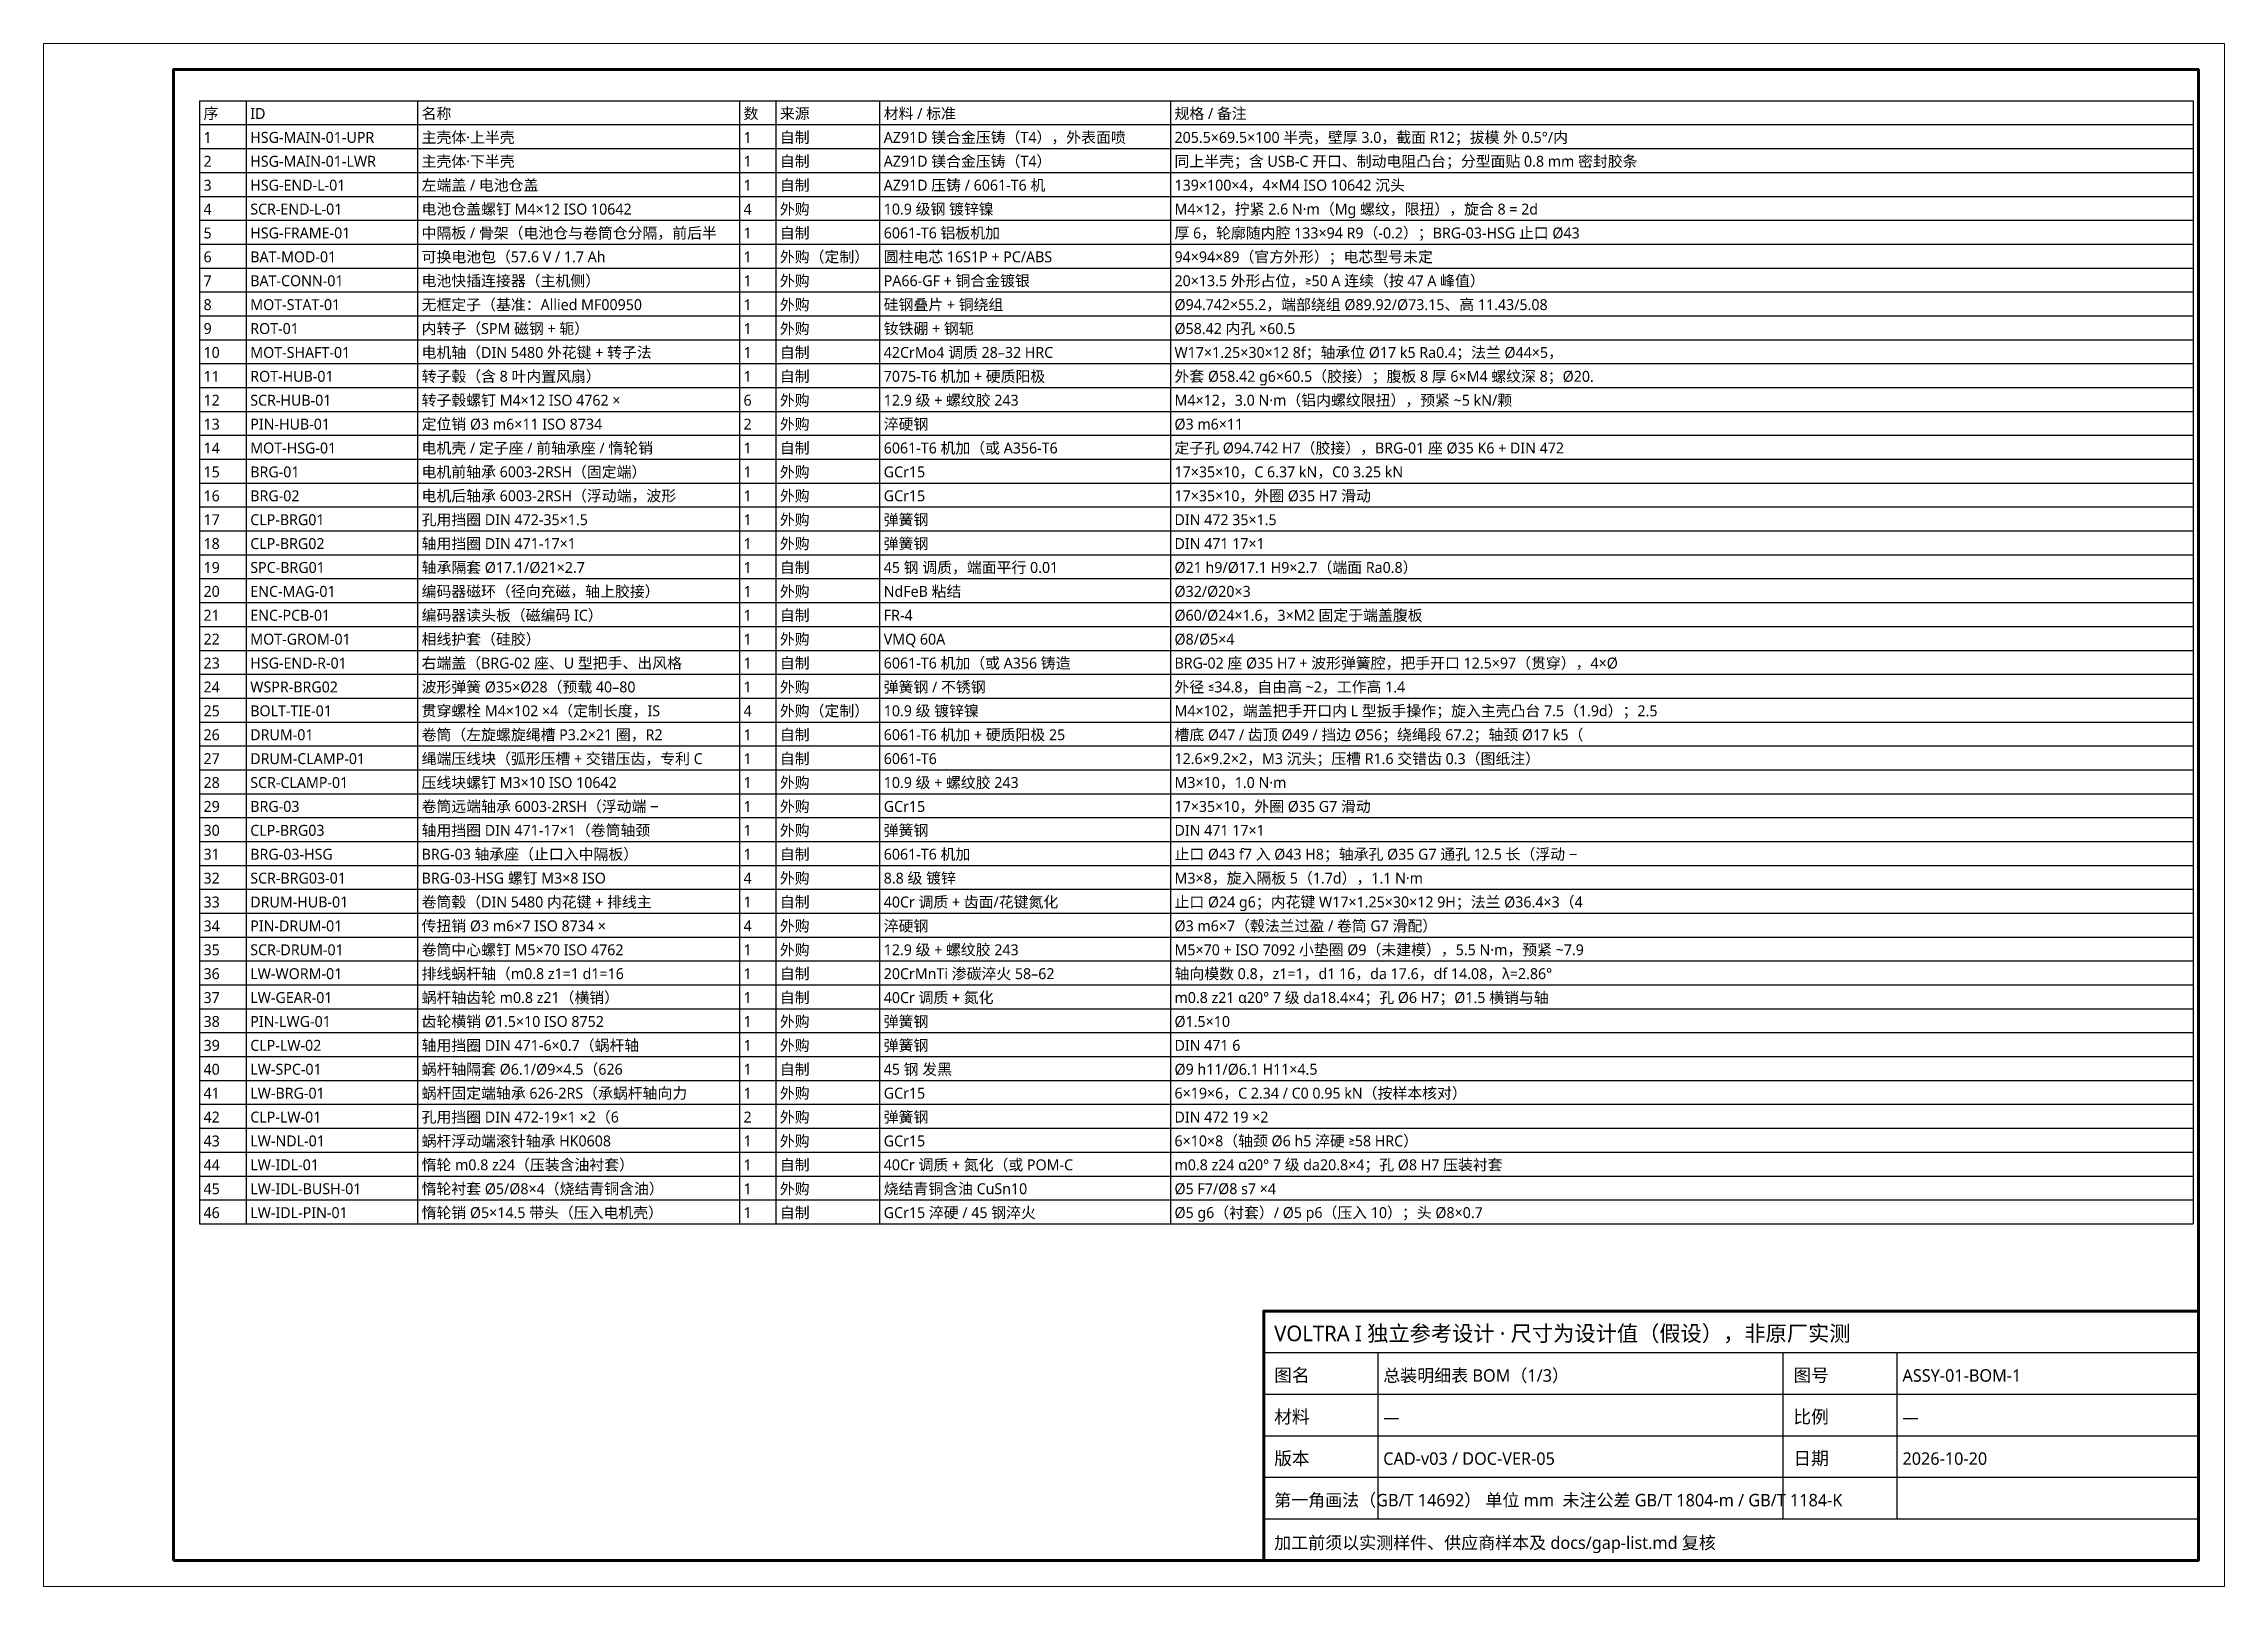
# Model space of a CAD drawing. Header units: millimetres. Extents: x 0 to 420, y 0 to 297.
import ezdxf

# ---------------------------------------------------------------- set-up
doc = ezdxf.new("R2010")
doc.units = ezdxf.units.MM
doc.layers.add('FRAME', color=7, linetype='CONTINUOUS', lineweight=70)
doc.layers.add('TEXT', color=7, linetype='CONTINUOUS', lineweight=25)
doc.styles.add('CJK', font='NotoSansCJK-Regular.ttc')

msp = doc.modelspace()

# ---------------------------------------------------------------- linework, layer by layer
at = {"layer": 'FRAME', "lineweight": 18}
msp.add_lwpolyline([(0, 0), (420, 0), (420, 297), (0, 297)], close=True, dxfattribs=at)
at = {"layer": 'FRAME'}
for points in [[(25, 5), (415, 5), (415, 292), (25, 292)], [(235, 5), (415, 5), (415, 53), (235, 53)]]:
    msp.add_lwpolyline(points, close=True, dxfattribs=at)
at = {"layer": 'TEXT'}
for p, q in [((30, 286), (30, 69.8)), ((39, 286), (39, 69.8)), ((72, 286), (72, 69.8)), ((134, 286), (134, 69.8)), ((141, 286), (141, 69.8)), ((161, 286), (161, 69.8)), ((217, 286), (217, 69.8)), ((414, 286), (414, 69.8)), ((235, 45), (415, 45)), ((257, 13), (257, 45)), ((335, 13), (335, 45)), ((357, 13), (357, 45)), ((235, 37), (415, 37)), ((235, 29), (415, 29)), ((235, 21), (415, 21)), ((235, 13), (415, 13))]:
    msp.add_line(p, q, dxfattribs=at)
for points in [[(30, 286), (414, 286)], [(30, 281.4), (414, 281.4)], [(30, 276.8), (414, 276.8)], [(30, 272.2), (414, 272.2)], [(30, 267.6), (414, 267.6)], [(30, 263), (414, 263)], [(30, 258.4), (414, 258.4)], [(30, 253.8), (414, 253.8)], [(30, 249.2), (414, 249.2)], [(30, 244.6), (414, 244.6)], [(30, 240), (414, 240)], [(30, 235.4), (414, 235.4)], [(30, 230.8), (414, 230.8)], [(30, 226.2), (414, 226.2)], [(30, 221.6), (414, 221.6)], [(30, 217), (414, 217)], [(30, 212.4), (414, 212.4)], [(30, 207.8), (414, 207.8)], [(30, 203.2), (414, 203.2)], [(30, 198.6), (414, 198.6)], [(30, 194), (414, 194)], [(30, 189.4), (414, 189.4)], [(30, 184.8), (414, 184.8)], [(30, 180.2), (414, 180.2)], [(30, 175.6), (414, 175.6)], [(30, 171), (414, 171)], [(30, 166.4), (414, 166.4)], [(30, 161.8), (414, 161.8)], [(30, 157.2), (414, 157.2)], [(30, 152.6), (414, 152.6)], [(30, 148), (414, 148)], [(30, 143.4), (414, 143.4)], [(30, 138.8), (414, 138.8)], [(30, 134.2), (414, 134.2)], [(30, 129.6), (414, 129.6)], [(30, 125), (414, 125)], [(30, 120.4), (414, 120.4)], [(30, 115.8), (414, 115.8)], [(30, 111.2), (414, 111.2)], [(30, 106.6), (414, 106.6)], [(30, 102), (414, 102)], [(30, 97.4), (414, 97.4)], [(30, 92.8), (414, 92.8)], [(30, 88.2), (414, 88.2)], [(30, 83.6), (414, 83.6)], [(30, 79), (414, 79)], [(30, 74.4), (414, 74.4)], [(30, 69.8), (414, 69.8)]]:
    msp.add_lwpolyline(points, dxfattribs=at)

# ---------------------------------------------------------------- texts
at = {"layer": 'TEXT', "style": 'CJK'}
for s, height, p in [('序', 2.1, (30.8, 282.5)), ('ID', 2.1, (39.8, 282.5)), ('名称', 2.1, (72.8, 282.5)), ('数', 2.1, (134.8, 282.5)), ('来源', 2.1, (141.8, 282.5)), ('材料 / 标准', 2.1, (161.8, 282.5)), ('规格 / 备注', 2.1, (217.8, 282.5)), ('1', 2.1, (30.8, 277.9)), ('HSG-MAIN-01-UPR', 2.1, (39.8, 277.9)), ('主壳体·上半壳', 2.1, (72.8, 277.9)), ('1', 2.1, (134.8, 277.9)), ('自制', 2.1, (141.8, 277.9)), ('AZ91D 镁合金压铸（T4），外表面喷', 2.1, (161.8, 277.9)), ('205.5×69.5×100 半壳，壁厚 3.0，截面 R12；拔模 外 0.5°/内 ', 2.1, (217.8, 277.9)), ('2', 2.1, (30.8, 273.3)), ('HSG-MAIN-01-LWR', 2.1, (39.8, 273.3)), ('主壳体·下半壳', 2.1, (72.8, 273.3)), ('1', 2.1, (134.8, 273.3)), ('自制', 2.1, (141.8, 273.3)), ('AZ91D 镁合金压铸（T4）', 2.1, (161.8, 273.3)), ('同上半壳；含 USB-C 开口、制动电阻凸台；分型面贴 0.8 mm 密封胶条', 2.1, (217.8, 273.3)), ('3', 2.1, (30.8, 268.7)), ('HSG-END-L-01', 2.1, (39.8, 268.7)), ('左端盖 / 电池仓盖', 2.1, (72.8, 268.7)), ('1', 2.1, (134.8, 268.7)), ('自制', 2.1, (141.8, 268.7)), ('AZ91D 压铸 / 6061-T6 机', 2.1, (161.8, 268.7)), ('139×100×4，4×M4 ISO 10642 沉头', 2.1, (217.8, 268.7)), ('4', 2.1, (30.8, 264.1)), ('SCR-END-L-01', 2.1, (39.8, 264.1)), ('电池仓盖螺钉 M4×12 ISO 10642', 2.1, (72.8, 264.1)), ('4', 2.1, (134.8, 264.1)), ('外购', 2.1, (141.8, 264.1)), ('10.9 级钢 镀锌镍', 2.1, (161.8, 264.1)), ('M4×12，拧紧 2.6 N·m（Mg 螺纹，限扭），旋合 8 = 2d', 2.1, (217.8, 264.1)), ('5', 2.1, (30.8, 259.5)), ('HSG-FRAME-01', 2.1, (39.8, 259.5)), ('中隔板 / 骨架（电池仓与卷筒仓分隔，前后半', 2.1, (72.8, 259.5)), ('1', 2.1, (134.8, 259.5)), ('自制', 2.1, (141.8, 259.5)), ('6061-T6 铝板机加', 2.1, (161.8, 259.5)), ('厚 6，轮廓随内腔 133×94 R9（-0.2）；BRG-03-HSG 止口 Ø43 ', 2.1, (217.8, 259.5)), ('6', 2.1, (30.8, 254.9)), ('BAT-MOD-01', 2.1, (39.8, 254.9)), ('可换电池包（57.6 V / 1.7 Ah ', 2.1, (72.8, 254.9)), ('1', 2.1, (134.8, 254.9)), ('外购（定制）', 2.1, (141.8, 254.9)), ('圆柱电芯 16S1P + PC/ABS ', 2.1, (161.8, 254.9)), ('94×94×89（官方外形）；电芯型号未定', 2.1, (217.8, 254.9)), ('7', 2.1, (30.8, 250.3)), ('BAT-CONN-01', 2.1, (39.8, 250.3)), ('电池快插连接器（主机侧）', 2.1, (72.8, 250.3)), ('1', 2.1, (134.8, 250.3)), ('外购', 2.1, (141.8, 250.3)), ('PA66-GF + 铜合金镀银', 2.1, (161.8, 250.3)), ('20×13.5 外形占位，≥50 A 连续（按 47 A 峰值）', 2.1, (217.8, 250.3)), ('8', 2.1, (30.8, 245.7)), ('MOT-STAT-01', 2.1, (39.8, 245.7)), ('无框定子（基准：Allied MF00950', 2.1, (72.8, 245.7)), ('外购', 2.1, (141.8, 245.7)), ('硅钢叠片 + 铜绕组', 2.1, (161.8, 245.7)), ('Ø94.742×55.2，端部绕组 Ø89.92/Ø73.15、高 11.43/5.08', 2.1, (217.8, 245.7)), ('1', 2.1, (134.8, 245.7)), ('9', 2.1, (30.8, 241.1)), ('ROT-01', 2.1, (39.8, 241.1)), ('内转子（SPM 磁钢 + 轭）', 2.1, (72.8, 241.1)), ('1', 2.1, (134.8, 241.1)), ('外购', 2.1, (141.8, 241.1)), ('钕铁硼 + 钢轭', 2.1, (161.8, 241.1)), ('Ø58.42 内孔 ×60.5', 2.1, (217.8, 241.1)), ('10', 2.1, (30.8, 236.5)), ('MOT-SHAFT-01', 2.1, (39.8, 236.5)), ('电机轴（DIN 5480 外花键 + 转子法', 2.1, (72.8, 236.5)), ('1', 2.1, (134.8, 236.5)), ('自制', 2.1, (141.8, 236.5)), ('42CrMo4 调质 28–32 HRC', 2.1, (161.8, 236.5)), ('W17×1.25×30×12 8f；轴承位 Ø17 k5 Ra0.4；法兰 Ø44×5，', 2.1, (217.8, 236.5)), ('11', 2.1, (30.8, 231.9)), ('ROT-HUB-01', 2.1, (39.8, 231.9)), ('转子毂（含 8 叶内置风扇）', 2.1, (72.8, 231.9)), ('1', 2.1, (134.8, 231.9)), ('自制', 2.1, (141.8, 231.9)), ('7075-T6 机加 + 硬质阳极', 2.1, (161.8, 231.9)), ('外套 Ø58.42 g6×60.5（胶接）；腹板 8 厚 6×M4 螺纹深 8；Ø20.', 2.1, (217.8, 231.9)), ('12', 2.1, (30.8, 227.3)), ('SCR-HUB-01', 2.1, (39.8, 227.3)), ('转子毂螺钉 M4×12 ISO 4762 ×', 2.1, (72.8, 227.3)), ('6', 2.1, (134.8, 227.3)), ('外购', 2.1, (141.8, 227.3)), ('12.9 级 + 螺纹胶 243', 2.1, (161.8, 227.3)), ('M4×12，3.0 N·m（铝内螺纹限扭），预紧 ~5 kN/颗', 2.1, (217.8, 227.3)), ('13', 2.1, (30.8, 222.7)), ('PIN-HUB-01', 2.1, (39.8, 222.7)), ('定位销 Ø3 m6×11 ISO 8734 ', 2.1, (72.8, 222.7)), ('2', 2.1, (134.8, 222.7)), ('外购', 2.1, (141.8, 222.7)), ('淬硬钢', 2.1, (161.8, 222.7)), ('Ø3 m6×11', 2.1, (217.8, 222.7)), ('14', 2.1, (30.8, 218.1)), ('MOT-HSG-01', 2.1, (39.8, 218.1)), ('电机壳 / 定子座 / 前轴承座 / 惰轮销', 2.1, (72.8, 218.1)), ('1', 2.1, (134.8, 218.1)), ('自制', 2.1, (141.8, 218.1)), ('6061-T6 机加（或 A356-T6', 2.1, (161.8, 218.1)), ('定子孔 Ø94.742 H7（胶接），BRG-01 座 Ø35 K6 + DIN 472', 2.1, (217.8, 218.1)), ('15', 2.1, (30.8, 213.5)), ('BRG-01', 2.1, (39.8, 213.5)), ('电机前轴承 6003-2RSH（固定端）', 2.1, (72.8, 213.5)), ('1', 2.1, (134.8, 213.5)), ('外购', 2.1, (141.8, 213.5)), ('GCr15', 2.1, (161.8, 213.5)), ('17×35×10，C 6.37 kN，C0 3.25 kN', 2.1, (217.8, 213.5)), ('16', 2.1, (30.8, 208.9)), ('BRG-02', 2.1, (39.8, 208.9)), ('电机后轴承 6003-2RSH（浮动端，波形', 2.1, (72.8, 208.9)), ('1', 2.1, (134.8, 208.9)), ('外购', 2.1, (141.8, 208.9)), ('GCr15', 2.1, (161.8, 208.9)), ('17×35×10，外圈 Ø35 H7 滑动', 2.1, (217.8, 208.9)), ('17', 2.1, (30.8, 204.3)), ('CLP-BRG01', 2.1, (39.8, 204.3)), ('孔用挡圈 DIN 472-35×1.5', 2.1, (72.8, 204.3)), ('1', 2.1, (134.8, 204.3)), ('外购', 2.1, (141.8, 204.3)), ('弹簧钢', 2.1, (161.8, 204.3)), ('DIN 472 35×1.5', 2.1, (217.8, 204.3)), ('18', 2.1, (30.8, 199.7)), ('CLP-BRG02', 2.1, (39.8, 199.7)), ('轴用挡圈 DIN 471-17×1', 2.1, (72.8, 199.7)), ('1', 2.1, (134.8, 199.7)), ('外购', 2.1, (141.8, 199.7)), ('弹簧钢', 2.1, (161.8, 199.7)), ('DIN 471 17×1', 2.1, (217.8, 199.7)), ('轴承隔套 Ø17.1/Ø21×2.7', 2.1, (72.8, 195.1)), ('自制', 2.1, (141.8, 195.1)), ('45 钢 调质，端面平行 0.01', 2.1, (161.8, 195.1)), ('Ø21 h9/Ø17.1 H9×2.7（端面 Ra0.8）', 2.1, (217.8, 195.1)), ('19', 2.1, (30.8, 195.1)), ('SPC-BRG01', 2.1, (39.8, 195.1)), ('1', 2.1, (134.8, 195.1)), ('20', 2.1, (30.8, 190.5)), ('ENC-MAG-01', 2.1, (39.8, 190.5)), ('编码器磁环（径向充磁，轴上胶接）', 2.1, (72.8, 190.5)), ('1', 2.1, (134.8, 190.5)), ('外购', 2.1, (141.8, 190.5)), ('NdFeB 粘结', 2.1, (161.8, 190.5)), ('Ø32/Ø20×3', 2.1, (217.8, 190.5)), ('21', 2.1, (30.8, 185.9)), ('ENC-PCB-01', 2.1, (39.8, 185.9)), ('编码器读头板（磁编码 IC）', 2.1, (72.8, 185.9)), ('1', 2.1, (134.8, 185.9)), ('自制', 2.1, (141.8, 185.9)), ('FR-4', 2.1, (161.8, 185.9)), ('Ø60/Ø24×1.6，3×M2 固定于端盖腹板', 2.1, (217.8, 185.9)), ('22', 2.1, (30.8, 181.3)), ('MOT-GROM-01', 2.1, (39.8, 181.3)), ('相线护套（硅胶）', 2.1, (72.8, 181.3)), ('1', 2.1, (134.8, 181.3)), ('外购', 2.1, (141.8, 181.3)), ('VMQ 60A', 2.1, (161.8, 181.3)), ('Ø8/Ø5×4', 2.1, (217.8, 181.3)), ('23', 2.1, (30.8, 176.7)), ('HSG-END-R-01', 2.1, (39.8, 176.7)), ('右端盖（BRG-02 座、U 型把手、出风格', 2.1, (72.8, 176.7)), ('1', 2.1, (134.8, 176.7)), ('自制', 2.1, (141.8, 176.7)), ('6061-T6 机加（或 A356 铸造', 2.1, (161.8, 176.7)), ('BRG-02 座 Ø35 H7 + 波形弹簧腔，把手开口 12.5×97（贯穿），4×Ø', 2.1, (217.8, 176.7)), ('24', 2.1, (30.8, 172.1)), ('WSPR-BRG02', 2.1, (39.8, 172.1)), ('波形弹簧 Ø35×Ø28（预载 40–80 ', 2.1, (72.8, 172.1)), ('1', 2.1, (134.8, 172.1)), ('外购', 2.1, (141.8, 172.1)), ('弹簧钢 / 不锈钢', 2.1, (161.8, 172.1)), ('外径 ≤34.8，自由高 ~2，工作高 1.4', 2.1, (217.8, 172.1)), ('25', 2.1, (30.8, 167.5)), ('BOLT-TIE-01', 2.1, (39.8, 167.5)), ('贯穿螺栓 M4×102 ×4（定制长度，IS', 2.1, (72.8, 167.5)), ('4', 2.1, (134.8, 167.5)), ('外购（定制）', 2.1, (141.8, 167.5)), ('10.9 级 镀锌镍', 2.1, (161.8, 167.5)), ('M4×102，端盖把手开口内 L 型扳手操作；旋入主壳凸台 7.5（1.9d）；2.5 ', 2.1, (217.8, 167.5)), ('26', 2.1, (30.8, 162.9)), ('DRUM-01', 2.1, (39.8, 162.9)), ('卷筒（左旋螺旋绳槽 P3.2×21 圈，R2', 2.1, (72.8, 162.9)), ('1', 2.1, (134.8, 162.9)), ('自制', 2.1, (141.8, 162.9)), ('6061-T6 机加 + 硬质阳极 25', 2.1, (161.8, 162.9)), ('槽底 Ø47 / 齿顶 Ø49 / 挡边 Ø56；绕绳段 67.2；轴颈 Ø17 k5（', 2.1, (217.8, 162.9)), ('27', 2.1, (30.8, 158.3)), ('DRUM-CLAMP-01', 2.1, (39.8, 158.3)), ('绳端压线块（弧形压槽 + 交错压齿，专利 C', 2.1, (72.8, 158.3)), ('1', 2.1, (134.8, 158.3)), ('自制', 2.1, (141.8, 158.3)), ('6061-T6', 2.1, (161.8, 158.3)), ('12.6×9.2×2，M3 沉头；压槽 R1.6 交错齿 0.3（图纸注）', 2.1, (217.8, 158.3)), ('28', 2.1, (30.8, 153.7)), ('SCR-CLAMP-01', 2.1, (39.8, 153.7)), ('压线块螺钉 M3×10 ISO 10642', 2.1, (72.8, 153.7)), ('1', 2.1, (134.8, 153.7)), ('外购', 2.1, (141.8, 153.7)), ('10.9 级 + 螺纹胶 243', 2.1, (161.8, 153.7)), ('M3×10，1.0 N·m', 2.1, (217.8, 153.7)), ('29', 2.1, (30.8, 149.1)), ('BRG-03', 2.1, (39.8, 149.1)), ('卷筒远端轴承 6003-2RSH（浮动端 −', 2.1, (72.8, 149.1)), ('外购', 2.1, (141.8, 149.1)), ('GCr15', 2.1, (161.8, 149.1)), ('17×35×10，外圈 Ø35 G7 滑动', 2.1, (217.8, 149.1)), ('1', 2.1, (134.8, 149.1)), ('30', 2.1, (30.8, 144.5)), ('CLP-BRG03', 2.1, (39.8, 144.5)), ('轴用挡圈 DIN 471-17×1（卷筒轴颈', 2.1, (72.8, 144.5)), ('1', 2.1, (134.8, 144.5)), ('外购', 2.1, (141.8, 144.5)), ('弹簧钢', 2.1, (161.8, 144.5)), ('DIN 471 17×1', 2.1, (217.8, 144.5)), ('31', 2.1, (30.8, 139.9)), ('BRG-03-HSG', 2.1, (39.8, 139.9)), ('BRG-03 轴承座（止口入中隔板）', 2.1, (72.8, 139.9)), ('1', 2.1, (134.8, 139.9)), ('自制', 2.1, (141.8, 139.9)), ('6061-T6 机加', 2.1, (161.8, 139.9)), ('止口 Ø43 f7 入 Ø43 H8；轴承孔 Ø35 G7 通孔 12.5 长（浮动 −', 2.1, (217.8, 139.9)), ('32', 2.1, (30.8, 135.3)), ('SCR-BRG03-01', 2.1, (39.8, 135.3)), ('BRG-03-HSG 螺钉 M3×8 ISO', 2.1, (72.8, 135.3)), ('4', 2.1, (134.8, 135.3)), ('外购', 2.1, (141.8, 135.3)), ('8.8 级 镀锌', 2.1, (161.8, 135.3)), ('M3×8，旋入隔板 5（1.7d），1.1 N·m', 2.1, (217.8, 135.3)), ('33', 2.1, (30.8, 130.7)), ('DRUM-HUB-01', 2.1, (39.8, 130.7)), ('卷筒毂（DIN 5480 内花键 + 排线主', 2.1, (72.8, 130.7)), ('1', 2.1, (134.8, 130.7)), ('自制', 2.1, (141.8, 130.7)), ('40Cr 调质 + 齿面/花键氮化', 2.1, (161.8, 130.7)), ('止口 Ø24 g6；内花键 W17×1.25×30×12 9H；法兰 Ø36.4×3（4', 2.1, (217.8, 130.7)), ('34', 2.1, (30.8, 126.1)), ('PIN-DRUM-01', 2.1, (39.8, 126.1)), ('传扭销 Ø3 m6×7 ISO 8734 ×', 2.1, (72.8, 126.1)), ('4', 2.1, (134.8, 126.1)), ('外购', 2.1, (141.8, 126.1)), ('淬硬钢', 2.1, (161.8, 126.1)), ('Ø3 m6×7（毂法兰过盈 / 卷筒 G7 滑配）', 2.1, (217.8, 126.1)), ('35', 2.1, (30.8, 121.5)), ('SCR-DRUM-01', 2.1, (39.8, 121.5)), ('卷筒中心螺钉 M5×70 ISO 4762', 2.1, (72.8, 121.5)), ('1', 2.1, (134.8, 121.5)), ('外购', 2.1, (141.8, 121.5)), ('12.9 级 + 螺纹胶 243', 2.1, (161.8, 121.5)), ('M5×70 + ISO 7092 小垫圈 Ø9（未建模），5.5 N·m，预紧 ~7.9', 2.1, (217.8, 121.5)), ('36', 2.1, (30.8, 116.9)), ('LW-WORM-01', 2.1, (39.8, 116.9)), ('排线蜗杆轴（m0.8 z1=1 d1=16 ', 2.1, (72.8, 116.9)), ('1', 2.1, (134.8, 116.9)), ('自制', 2.1, (141.8, 116.9)), ('20CrMnTi 渗碳淬火 58–62 ', 2.1, (161.8, 116.9)), ('轴向模数 0.8，z1=1，d1 16，da 17.6，df 14.08，λ=2.86°', 2.1, (217.8, 116.9)), ('37', 2.1, (30.8, 112.3)), ('LW-GEAR-01', 2.1, (39.8, 112.3)), ('蜗杆轴齿轮 m0.8 z21（横销）', 2.1, (72.8, 112.3)), ('1', 2.1, (134.8, 112.3)), ('自制', 2.1, (141.8, 112.3)), ('40Cr 调质 + 氮化', 2.1, (161.8, 112.3)), ('m0.8 z21 α20° 7 级 da18.4×4；孔 Ø6 H7；Ø1.5 横销与轴', 2.1, (217.8, 112.3)), ('38', 2.1, (30.8, 107.7)), ('PIN-LWG-01', 2.1, (39.8, 107.7)), ('齿轮横销 Ø1.5×10 ISO 8752 ', 2.1, (72.8, 107.7)), ('1', 2.1, (134.8, 107.7)), ('外购', 2.1, (141.8, 107.7)), ('弹簧钢', 2.1, (161.8, 107.7)), ('Ø1.5×10', 2.1, (217.8, 107.7)), ('39', 2.1, (30.8, 103.1)), ('CLP-LW-02', 2.1, (39.8, 103.1)), ('轴用挡圈 DIN 471-6×0.7（蜗杆轴', 2.1, (72.8, 103.1)), ('1', 2.1, (134.8, 103.1)), ('外购', 2.1, (141.8, 103.1)), ('弹簧钢', 2.1, (161.8, 103.1)), ('DIN 471 6', 2.1, (217.8, 103.1)), ('蜗杆轴隔套 Ø6.1/Ø9×4.5（626 ', 2.1, (72.8, 98.5)), ('自制', 2.1, (141.8, 98.5)), ('45 钢 发黑', 2.1, (161.8, 98.5)), ('40', 2.1, (30.8, 98.5)), ('LW-SPC-01', 2.1, (39.8, 98.5)), ('1', 2.1, (134.8, 98.5)), ('Ø9 h11/Ø6.1 H11×4.5', 2.1, (217.8, 98.5)), ('41', 2.1, (30.8, 93.9)), ('LW-BRG-01', 2.1, (39.8, 93.9)), ('蜗杆固定端轴承 626-2RS（承蜗杆轴向力', 2.1, (72.8, 93.9)), ('1', 2.1, (134.8, 93.9)), ('外购', 2.1, (141.8, 93.9)), ('GCr15', 2.1, (161.8, 93.9)), ('6×19×6，C 2.34 / C0 0.95 kN（按样本核对）', 2.1, (217.8, 93.9)), ('42', 2.1, (30.8, 89.3)), ('CLP-LW-01', 2.1, (39.8, 89.3)), ('孔用挡圈 DIN 472-19×1 ×2（6', 2.1, (72.8, 89.3)), ('2', 2.1, (134.8, 89.3)), ('外购', 2.1, (141.8, 89.3)), ('弹簧钢', 2.1, (161.8, 89.3)), ('DIN 472 19 ×2', 2.1, (217.8, 89.3)), ('43', 2.1, (30.8, 84.7)), ('LW-NDL-01', 2.1, (39.8, 84.7)), ('蜗杆浮动端滚针轴承 HK0608', 2.1, (72.8, 84.7)), ('1', 2.1, (134.8, 84.7)), ('外购', 2.1, (141.8, 84.7)), ('GCr15', 2.1, (161.8, 84.7)), ('6×10×8（轴颈 Ø6 h5 淬硬 ≥58 HRC）', 2.1, (217.8, 84.7)), ('44', 2.1, (30.8, 80.1)), ('LW-IDL-01', 2.1, (39.8, 80.1)), ('惰轮 m0.8 z24（压装含油衬套）', 2.1, (72.8, 80.1)), ('1', 2.1, (134.8, 80.1)), ('自制', 2.1, (141.8, 80.1)), ('40Cr 调质 + 氮化（或 POM-C', 2.1, (161.8, 80.1)), ('m0.8 z24 α20° 7 级 da20.8×4；孔 Ø8 H7 压装衬套', 2.1, (217.8, 80.1)), ('45', 2.1, (30.8, 75.5)), ('LW-IDL-BUSH-01', 2.1, (39.8, 75.5)), ('惰轮衬套 Ø5/Ø8×4（烧结青铜含油）', 2.1, (72.8, 75.5)), ('1', 2.1, (134.8, 75.5)), ('外购', 2.1, (141.8, 75.5)), ('烧结青铜含油 CuSn10', 2.1, (161.8, 75.5)), ('Ø5 F7/Ø8 s7 ×4', 2.1, (217.8, 75.5)), ('46', 2.1, (30.8, 70.9)), ('LW-IDL-PIN-01', 2.1, (39.8, 70.9)), ('惰轮销 Ø5×14.5 带头（压入电机壳）', 2.1, (72.8, 70.9)), ('1', 2.1, (134.8, 70.9)), ('自制', 2.1, (141.8, 70.9)), ('GCr15 淬硬 / 45 钢淬火', 2.1, (161.8, 70.9)), ('Ø5 g6（衬套）/ Ø5 p6（压入 10）；头 Ø8×0.7', 2.1, (217.8, 70.9)), ('VOLTRA I 独立参考设计 · 尺寸为设计值（假设），非原厂实测', 3, (237, 47.2)), ('图名', 2.5, (237, 39.4)), ('总装明细表 BOM（1/3）', 2.4, (258, 39.4)), ('图号', 2.5, (337, 39.4)), ('ASSY-01-BOM-1', 2.4, (358, 39.4)), ('材料', 2.5, (237, 31.4)), ('比例', 2.5, (337, 31.4)), ('—', 2.4, (258, 31.4)), ('—', 2.4, (358, 31.4)), ('版本', 2.5, (237, 23.4)), ('CAD-v03 / DOC-VER-05', 2.4, (258, 23.4)), ('日期', 2.5, (337, 23.4)), ('2026-10-20', 2.4, (358, 23.4)), ('第一角画法（GB/T 14692） 单位 mm  未注公差 GB/T 1804-m / GB/T 1184-K', 2.4, (237, 15.4)), ('加工前须以实测样件、供应商样本及 docs/gap-list.md 复核', 2.4, (237, 7.2))]:
    msp.add_text(s, height=height, dxfattribs=at).set_placement(p)

doc.saveas('drawing.dxf')
